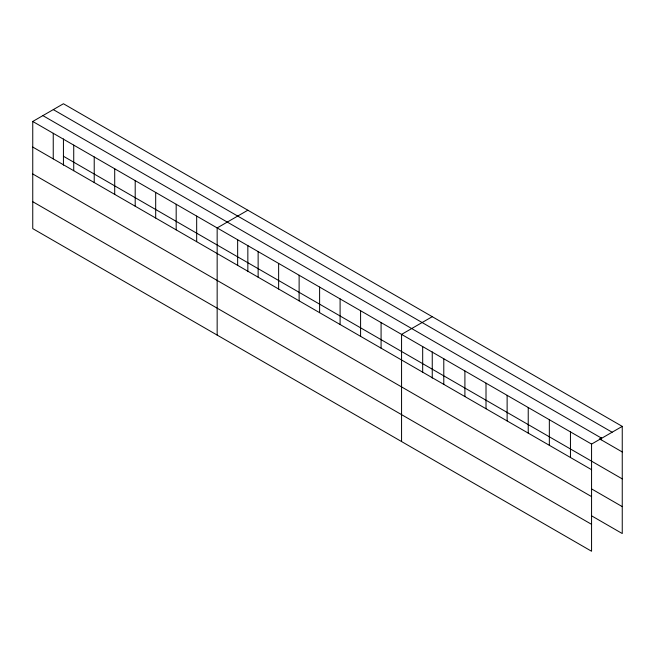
<?xml version="1.0" encoding="UTF-8"?>
<svg xmlns="http://www.w3.org/2000/svg" width="655" height="655" viewBox="0 0 655 655"><rect width="100%" height="100%" fill="white"/><g stroke="black" fill="none" stroke-linecap="round" stroke-linejoin="round"><path stroke-width="0.98" d="M32.75 121.462L591.563 444.09L591.563 551.248L32.75 228.62L32.75 121.462L63.437 103.752L622.25 426.38L622.25 533.538L591.465 515.763M247.844 210.214L217.157 227.932L217.157 335.09M432.251 316.684L401.564 334.402L401.564 441.56M591.563 444.09L622.25 426.38M53.309 109.598L612.122 432.226M42.878 115.616L601.691 438.244M599.382 438.76L622.25 451.966M63.437 156.258L622.25 478.887M32.75 147.056L591.563 469.684M591.465 488.843L622.25 506.618M32.75 173.968L591.563 496.605M32.75 201.707L591.563 524.336M601.143 437.81L601.143 439.775M570.456 431.907L570.456 457.493M549.34 419.716L549.34 445.31M528.233 407.525L528.233 433.119M507.126 395.342L507.126 420.928M486.01 383.15L486.01 408.745M464.903 370.967L464.903 396.553M443.787 358.776L443.787 384.362M432.251 351.891L432.251 378.107M422.68 346.585L422.68 372.179M381.079 322.571L381.079 348.157M360.586 310.74L360.586 336.326M340.101 298.909L340.101 324.503M319.607 287.078L319.607 312.672M299.122 275.247L299.122 300.841M278.629 263.416L278.629 289.011M258.135 251.594L258.135 277.18M247.844 245.42L247.844 271.637M237.65 239.763L237.65 265.349M196.672 216.101L196.672 241.695M176.179 204.27L176.179 229.864M155.685 192.439L155.685 218.033M135.2 180.616L135.2 206.202M114.707 168.785L114.707 194.371M94.222 156.954L94.222 182.54M73.728 145.123L73.728 170.718M63.437 138.95L63.437 165.166M53.243 133.293L53.243 158.887"/></g></svg>
